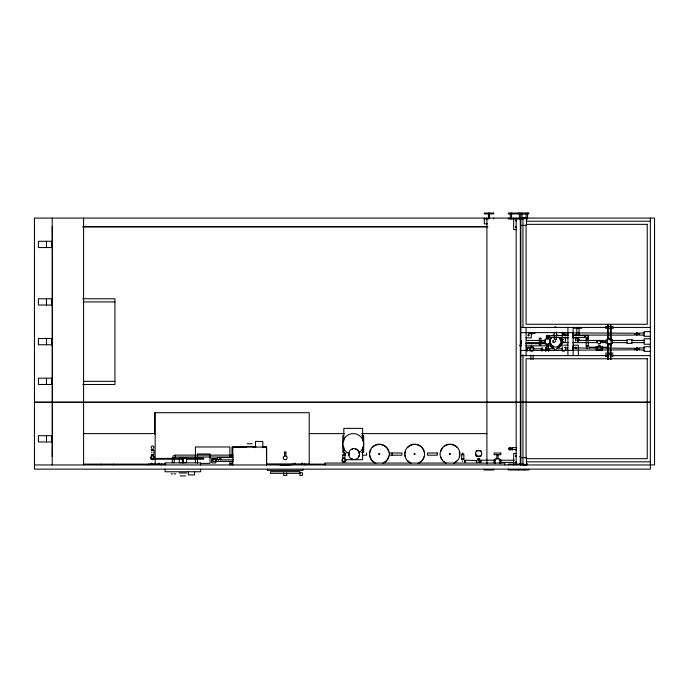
<?xml version="1.0" encoding="UTF-8"?>
<svg xmlns="http://www.w3.org/2000/svg" width="689" height="689" viewBox="0 0 689 689"><rect width="100%" height="100%" fill="white"/><g stroke="black" fill="none" stroke-linecap="round" stroke-linejoin="round"><path stroke-width="1.03" d="M181.767 459.201L181.87 458.168L181.818 459.21L152.553 459.21L152.51 458.486L203.772 458.159L203.772 459.21L186.693 459.21M220.807 459.124L220.695 459.839L233.476 459.839M600.929 341.942L600.825 342.622L600.825 340.426L578.502 340.426M605.321 341.942L605.218 342.622L605.295 340.745M464.851 462.388L465.066 460.209M480.733 462.388L480.948 460.209M544.284 342.605L544.344 341.933M564.196 335.087L564.403 332.908L562.215 333.114M565.393 350.133L565.609 347.962M589.543 347.23L589.439 348.315L589.439 347.222L596.312 347.222M596.958 342.605L597.174 340.435M216.036 459.193L215.993 461.406L233.201 461.406M476.375 460.519L464.954 460.2L464.954 462.397M512.271 449.529L516.69 449.857M529.927 348.867L529.927 350.899M549.374 335.732L568.296 335.405M549.641 340.745L549.719 342.622L549.624 341.942M575.668 339.177L575.668 340.728M584.97 335.732L572.481 335.405M634.509 333.218L572.817 332.899M634.664 349.823L572.938 350.141M638.901 333.218L644.094 332.899M639.056 349.823L644.094 350.141M568.563 332.899L562.207 333.002M548.625 336.508A1.094 1.094 0 0 1 546.98 337.455A1.094 1.094 0 0 1 546.98 335.552A1.094 1.094 0 0 1 548.625 336.508L547.522 337.593L546.429 336.508M564.584 347.601L565.66 347.161L565.807 348.307M216.036 461.311L215.993 459.107M476.452 462.397L476.495 460.286L476.375 462.078M548.857 349.521L548.702 351.08M529.23 348.307L528.902 347.084M576.262 348.307C577.348 346.782 574.135 346.782 575.229 348.307M172.801 456.385L174.067 455.343M555.902 341.158L554.43 342.364M563.171 339.823L563.671 339.41M565.66 335.887C567.211 334.268 563.378 334.268 564.928 335.887M576.107 335.887C577.658 334.268 573.834 334.268 575.375 335.887M152.054 450.02L151.244 449.908L153.862 449.908L153.862 455.128L151.244 455.128L152.054 455.016M546.429 337.274L548.625 337.274M526.758 347.773L528.782 347.687M530.857 350.822L533.045 350.822L530.935 350.865M547.944 346.472L548.625 346.567L546.747 346.489M546.162 348.203L545.49 348.109L546.584 347.997M576.926 337.799L579.036 337.756L578.355 337.86M342.803 458.228L342.726 455.007L344.922 455.007L344.922 458.271L342.726 458.271L344.836 458.228M598.483 346.197L600.36 346.119L599.68 346.222M477.873 459.175L479.742 459.107L479.07 459.201M520.531 456.678L519.937 456.816M546.747 350.227L548.625 350.305L547.944 350.201M153.475 449.995L151.244 449.908M548.298 337.274L546.747 337.274A1.094 1.094 -90 0 1 546.859 335.638A1.094 1.094 -90 0 1 548.461 335.956A1.094 1.094 -90 0 1 547.936 337.515M598.173 343.82L600.352 343.613M586.158 346.231L588.328 346.016M182.344 459.778L183.386 459.675L183.386 462.862M461.673 459.21L463.852 458.995M477.563 459.21L479.733 458.995M586.821 338.6L586.227 338.661L586.141 346.119L588.337 346.119L588.018 338.626M484.289 218.921L487.424 218.921M519.773 219.128L520.875 219.128M526.172 221.221L650.373 221.221M487.424 223.839L484.289 223.839L484.289 218.086M52.218 226.655L52.424 242.95M83.429 226.655L487.045 226.655M82.534 226.862L487.941 226.862M516.672 229.583L513.658 229.583L513.658 218.086M51.796 247.558L38.42 247.558L38.42 241.288L51.796 241.288L51.796 243.381M51.796 298.776L38.42 298.776L38.42 305.046L51.796 305.046M82.775 298.776L114.925 298.776L114.925 384.479L82.775 384.479M83.576 301.911L114.925 301.911M605.528 326.577L613.055 326.577M520.875 327.413L606.475 327.413M612.9 327.413L650.373 327.413M574.178 328.248L581.705 328.248M605.528 328.248L613.477 328.248M650.373 331.693L644.094 331.693L644.094 336.292L650.373 336.292M520.875 332.641L573.127 332.641M531.219 333.889L532.476 333.889M568.563 335.095L564.3 335.095L564.3 332.899M572.817 335.095L634.586 335.095C634.793 331.176 634.56 335.44 634.491 334.415M644.094 335.095L638.979 335.095L638.875 334.415M568.296 337.601L549.374 337.283M572.481 337.601L585.047 337.601L585.047 335.405L584.97 337.283M576.839 337.756L579.036 337.756M526.095 337.86L531.322 337.86L531.322 332.641M563.723 337.86L567.908 337.86M573.127 337.86L577.313 337.86M546.162 338.075L548.883 338.075M51.796 338.488L38.42 338.488L38.42 344.758L51.796 344.758M607.259 338.385L611.332 338.385M650.373 338.807L644.094 338.807L644.094 344.242L650.373 344.242M607.259 339.643L611.332 339.643M526.379 340.426L545.697 340.426M612.461 340.426L627.223 340.426M631.443 340.426L644.094 340.426M545.12 340.891L540.727 340.891L540.727 342.149M562.207 342.149L564.403 342.149M526.379 342.622L545.697 342.622M563.611 342.622L568.167 342.622M572.447 342.622L597.639 342.622M612.461 342.622L627.223 342.622M631.443 342.622L644.094 342.622M607.259 343.406L611.264 343.406M525.802 343.665L545.8 343.665M548.961 343.665L551.062 343.665M598.164 343.716L600.36 343.716M607.259 344.655L611.332 344.655M546.162 344.974L548.883 344.974M563.723 345.18L567.908 345.18M573.127 345.18L578.355 345.18L578.355 355.627M519.937 345.732L520.608 345.732M525.802 345.861L553.172 345.861M598.164 346.119L600.36 346.119M546.429 346.567L548.625 346.567M650.373 346.748L644.094 346.748L644.094 351.347L650.373 351.347M602.358 347.222L607.517 347.222L607.517 348.315L607.414 347.23M526.672 347.73L528.868 347.73M526.155 347.893L527.094 347.893L527.094 349.357L526.155 349.357M567.624 347.945L565.505 347.945L565.505 350.141L567.624 350.141M572.938 347.945L634.664 348.272M644.094 347.945L638.979 347.945L638.936 350.064L639.056 348.272M545.49 348.109L546.584 348.109M534.104 348.789L541.356 348.789M547.626 348.789L554.714 348.789M556.738 348.789L562.818 348.789M543.345 349.883L545.636 349.883M554.266 349.883L556.462 349.883M520.875 350.408L573.127 350.408M564.403 350.822L562.207 350.822L562.207 332.219M605.528 353.121L613.055 353.121M605.528 354.792L613.055 354.792M520.875 355.627L606.475 355.627M612.9 355.627L650.373 355.627M605.528 356.471L608.318 356.471M610.265 356.471L613.055 356.471M51.796 378.209L38.42 378.209L38.42 384.479L51.796 384.479M83.576 381.344L114.925 381.344M34.45 402.04L650.373 402.04M34.45 402.454L650.373 402.454M83.576 433.605L155.171 433.605M309.223 433.605L344.543 433.605M361.673 433.605L486.908 433.605M51.796 435.689L38.42 435.689L38.42 441.959L51.796 441.959M361.587 435.689L363.68 435.689L363.68 452.415L361.587 452.415M247.248 443.742L252.26 443.742M246.619 446.455L252.889 446.455M246.619 446.98L231.986 446.98L231.986 457.556M252.889 446.98L256.024 446.98M262.294 446.98L266.479 446.98L266.479 464.954M516.69 447.661L512.194 447.661L512.194 449.857L512.194 447.661L512.297 448.332M476.039 450.847L481.258 450.847M284.454 452.888L285.918 452.888L285.918 451.941L284.454 451.941L284.557 455.808L285.814 455.808L285.814 452.888M389.285 452.992L401.928 452.992L401.928 455.188L389.285 455.188M516.672 453.457L513.658 453.457L513.658 464.954M461.983 454.085L463.861 454.085L463.861 459.107L461.664 459.107L461.664 454.085M151.244 455.128L153.475 455.041M233.158 455.128L175.152 455.128L175.152 457.014L233.158 457.014M481.258 456.075L476.039 456.075L476.039 453.982M52.218 456.592L52.424 440.297M519.937 456.721L520.608 456.721M233.476 457.539L220.695 457.539L220.661 459.744L220.781 457.875M151.511 458.685L152.553 458.685M477.555 459.107L479.742 459.107M183.386 459.727L182.344 459.727L182.344 462.862M344.862 459.727L362.638 459.727L362.638 455.55M495.382 460.2L480.844 460.2L480.844 462.397M499.559 460.2L514.278 460.2M526.172 461.819L650.373 461.819M499.559 462.397L514.278 462.397M150.882 463.284L152.14 463.284M158.194 463.284L159.452 463.284M200.628 463.387L210.042 463.387L210.042 453.982L197.493 453.982L197.493 463.387M294.177 463.284L295.426 463.284M301.489 463.284L302.747 463.284M165.868 463.912L148.893 463.912L148.893 464.954M230.057 463.912L232.193 463.912M266.428 463.912L309.223 463.912M519.773 463.912L520.875 463.912M526.095 463.912L527.559 463.912M83.576 464.119L148.755 464.119M325.277 464.119L309.223 464.119L309.223 412.694L154.646 412.694L154.646 434.036M520.04 464.541L526.939 464.954M34.45 464.954L654.55 464.954L654.55 218.086L34.45 218.086L34.45 469.14L650.373 469.14L650.373 218.086M299.818 472.792L302.428 472.792L302.428 475.41L299.818 475.41L299.818 471.646L270.553 471.646L270.553 473.317L299.818 473.317M179.209 473.007L186.521 473.007M171.087 473.843L172.758 473.843M174.033 473.843L175.704 473.843M180.148 475.927L185.582 475.927M554.275 339.221L556.454 339.436M562.215 342.045L564.394 342.252M519.928 345.775L520.591 345.844L520.384 343.759M562.215 350.718L564.394 350.934M342.734 454.904L344.905 455.119L344.638 453M172.336 457.858L174.205 458.047M520.608 345.757L520.488 343.751M598.328 340.676L599.396 341.391M563.137 334.742L562.56 334.165M586.701 347.945L587.106 348.445M462.216 460.932L462.629 461.432M600.903 340.745L600.825 342.622M565.393 338.867L565.609 341.038M553.06 340.435L553.276 342.605M520.979 340.435L521.185 342.605M175.058 455.136L175.239 457.005M612.426 339.479L612.426 343.561M611.177 339.479L611.177 343.561M610.962 324.502L610.962 340.461M610.962 343.647L610.962 347.902M610.962 350.029L610.962 359.606M610.807 327.878L610.807 339.686M610.807 343.975L610.807 346.119M610.394 324.545L610.394 340.461M610.394 343.647L610.394 359.563M608.198 324.545L608.198 338.333M608.198 343.647L608.198 359.563M607.62 324.502L607.62 338.333M607.62 343.647L607.62 347.902M607.62 350.029L607.62 359.606M607.414 339.556L607.414 343.492M606.156 339.479L606.156 343.561M605.218 340.426L605.218 342.622M602.393 346.274L602.393 348.315M602.393 349.719L602.393 350.356M601.144 346.274L601.144 348.315M601.144 349.754L601.144 350.356M597.38 346.274L597.38 348.315M597.38 349.754L597.38 350.356M597.062 340.426L597.062 342.622M596.123 346.274L596.123 348.315M596.123 349.719L596.123 350.356M579.036 327.396L579.036 335.689M576.839 327.396L576.839 335.689M575.746 338.859L575.746 341.055M573.127 327.413L573.127 355.627M572.921 332.641L572.921 336.818M572.921 346.222L572.921 350.408M567.908 327.413L567.908 355.627M565.505 338.859L565.505 341.055M556.462 332.176L556.462 339.324L554.266 339.324L554.266 332.176M553.172 340.426L553.172 342.622M549.719 340.426L549.719 342.622M548.78 349.202L548.78 351.08M547.522 336.732L547.522 337.274M546.377 347.842L546.377 349.883M544.388 341.942L544.388 342.622M542.613 347.842L542.613 350.899M541.356 347.842L541.356 351.028M534.879 332.641L534.879 333.476L528.816 333.476L528.816 332.641M533.045 355.128L533.045 359.434M531.322 345.18L531.322 347.273M530.857 355.128L530.857 359.434M530.022 348.005L529.962 350.899M528.713 469.14L528.713 469.976L508.327 469.976L508.327 469.14M527.559 213.073L527.559 219.128L526.095 219.128L526.095 213.073M526.939 218.086L520.04 218.086M526.517 218.086L526.517 225.406L520.453 225.406L520.453 219.128M526.517 464.954L526.517 457.642L520.453 457.642L520.453 463.912M526.095 327.413L526.095 355.627M524.01 213.073L524.01 213.909M524.01 218.086L524.01 218.921L508.327 218.921L508.327 218.086M524.01 464.954L524.01 464.119L508.327 464.119L508.327 464.954M524.01 469.14L524.01 469.976M522.96 218.086L522.96 327.413M522.96 354.689L522.96 464.954M522.021 213.073L522.021 218.921M521.082 340.426L521.082 342.622M520.875 219.154L520.875 464.954M520.772 213.073L520.772 218.921M520.35 218.086L520.35 464.954M519.411 213.073L519.411 219.128M518.257 213.073L518.257 213.909M518.257 469.14L518.257 469.976M516.173 218.086L516.173 464.954M511.574 213.073L511.574 218.921M510.316 213.073L510.316 218.921M504.779 464.954L504.779 463.077L325.01 463.077L325.01 464.954M500.912 459.942L500.912 462.655M499.861 463.706L499.861 458.891L495.055 458.891L495.055 463.706M498.087 458.891L498.087 454.507L496.838 454.507L496.838 458.891M494.013 459.942L494.013 462.655M493.694 218.086L493.694 218.921M493.694 469.14L493.694 469.976L484.289 469.976L484.289 469.14M489.517 213.073L489.517 218.921M488.475 213.073L488.475 218.921M486.908 218.086L486.908 463.886M462.758 452.992L462.758 455.102M392.11 452.992L392.11 455.188M366.608 452.992L366.608 455.188L362.423 455.188L362.423 452.992M362.638 440.917L362.638 428.377L343.82 428.377L343.82 440.917M362.638 447.187L362.638 453.457M348.841 452.992L348.841 455.188M345.706 452.992L345.706 455.188M344.741 452.992L344.741 455.188M343.82 447.187L343.82 453.457M342.777 435.689L342.777 452.415M304.727 463.912L304.727 464.954M302.953 469.14L302.953 470.389L267.418 470.389L267.418 469.14M292.188 463.912L292.188 464.954M290.413 464.954L279.958 464.954M286.753 472.792L286.753 475.41L283.618 475.41L283.618 472.792M266.686 464.954L266.686 447.083L232.822 447.083L232.822 464.954M262.819 447.712L262.819 441.442L255.507 441.442L255.507 447.712M231.986 461.785L231.986 464.954M229.893 457.556L229.893 446.98L195.409 446.98L195.409 462.844M229.893 461.785L229.893 464.954M200.628 464.954L200.628 462.862L165.093 462.862L165.093 464.954M200.628 469.14L200.628 471.75L165.093 471.75L165.093 469.14M194.599 471.75L194.599 474.885L188.33 474.885L188.33 471.75M161.441 463.912L161.441 464.954M155.171 412.694L155.171 464.119M151.821 451.941L151.821 452.888M113.676 464.119L113.676 464.954M101.128 464.119L101.128 464.954M83.576 218.086L83.576 464.954M52.424 245.999L52.424 299.801M52.424 305.098L52.424 338.411M52.424 343.768L52.424 378.158M52.424 384.531L52.424 437.257M52.218 218.086L52.218 464.954M51.692 241.288L51.692 247.558M51.692 298.776L51.692 305.046M51.692 338.488L51.692 344.758M51.692 378.209L51.692 384.479M51.692 435.689L51.692 441.959M46.473 241.288L46.473 247.558M46.473 298.776L46.473 305.046M46.473 338.488L46.473 344.758M46.473 378.209L46.473 384.479M46.473 435.689L46.473 441.959M636.782 332.899A1.094 1.094 90 0 0 636.016 333.218A1.094 1.094 -90 0 1 637.644 333.33A1.094 1.094 0 0 1 637.334 334.949A1.094 1.094 0 0 1 635.766 334.415A1.094 1.094 90 0 0 636.782 335.095M635.766 334.415A1.094 1.094 -90 0 0 637.325 334.949A1.094 1.094 -90 0 0 637.644 333.33A1.094 1.094 0 0 0 636.007 333.218M636.782 350.141A1.094 1.094 90 0 0 637.549 349.823A1.094 1.094 -90 0 1 636.007 349.823A1.094 1.094 0 0 1 636.007 348.272A1.094 1.094 0 0 1 637.558 348.272A1.094 1.094 90 0 0 636.782 347.954M637.549 348.272A1.094 1.094 -90 0 0 636.007 348.272A1.094 1.094 -90 0 0 636.007 349.823A1.094 1.094 0 0 0 637.558 349.823M530.986 350.305A1.938 1.938 0 0 1 530.47 347.385A1.938 1.938 0 0 1 533.432 347.385A1.938 1.938 0 0 1 532.916 350.305M530.943 349.047A1.094 1.094 0 0 1 531.951 347.532A1.094 1.094 0 0 1 532.959 349.047M600.705 349.754A2.041 2.041 0 0 1 597.819 349.754M597.819 346.877A2.041 2.041 0 0 1 600.705 346.877M600.067 349.719A1.619 1.619 0 0 1 598.448 349.719M598.448 346.911A1.619 1.619 0 0 1 600.067 346.911M547.944 347.092A1.094 1.094 0 0 1 548.478 348.651A1.094 1.094 0 0 1 546.859 348.978A1.094 1.094 0 0 1 546.747 347.334M555.36 339.324A2.196 2.196 0 0 1 555.196 340.168M554.352 327.516A1.094 1.094 0 0 1 556.376 327.516M510.773 449.529A1.094 1.094 -90 0 1 509.137 449.426A1.094 1.094 -90 0 1 509.455 447.807A1.094 1.094 0 0 1 511.014 448.332A1.094 1.094 -90 0 0 509.455 447.807A1.094 1.094 0 0 0 509.128 449.426A1.094 1.094 0 0 0 510.782 449.529M561.294 338.101A6.847 6.847 0 0 1 557.134 348.134M553.594 348.134A6.847 6.847 0 0 1 550.52 346.36M551.941 335.595A6.847 6.847 0 0 1 553.594 334.906M557.134 334.906A6.847 6.847 0 0 1 558.788 335.595M561.776 343.243A6.64 6.64 0 0 1 557.082 347.928M553.646 347.928A6.64 6.64 0 0 1 550.666 346.214M561.113 338.204A6.64 6.64 0 0 1 561.776 339.806M559.279 337.601A5.538 5.538 0 0 1 558.133 346.317A5.538 5.538 0 0 1 550.011 342.958M550.011 340.09A5.538 5.538 0 0 1 551.45 337.601M559.89 344.138A5.228 5.228 0 0 1 559.055 345.215M552.75 346.05A5.228 5.228 0 0 1 550.313 342.872M550.313 340.168A5.228 5.228 0 0 1 551.665 337.825M559.055 337.825A5.228 5.228 0 0 1 560.407 340.168M181.818 458.685A1.042 1.042 0 0 1 182.861 459.727M219.446 459.124A1.145 1.145 -90 0 1 217.827 459.675A1.145 1.145 0 0 1 217.491 457.987A1.145 1.145 0 0 1 219.214 457.875A1.145 1.145 -90 0 0 217.491 457.987A1.145 1.145 -90 0 0 217.827 459.675A1.145 1.145 0 0 0 219.464 459.124M348.005 453.104A10.456 10.456 0 0 1 345.223 437.334A10.456 10.456 0 0 1 361.234 437.334A10.456 10.456 0 0 1 358.452 453.104M603.021 342.614A1.094 1.094 90 0 0 604.029 341.942A1.094 1.094 -90 0 1 602.47 342.467A1.094 1.094 0 0 1 602.152 340.857A1.094 1.094 0 0 1 603.797 340.745M604.038 341.942A1.094 1.094 0 0 1 602.47 342.467A1.094 1.094 -90 0 1 602.152 340.857A1.094 1.094 -90 0 1 603.788 340.745A1.094 1.094 90 0 0 603.021 340.426M345.189 459.098A1.938 1.938 0 0 1 345.06 461.94A1.938 1.938 0 0 1 342.235 461.57A1.938 1.938 0 0 1 342.855 458.788M344.836 460.037A1.094 1.094 0 0 1 343.82 461.561A1.094 1.094 0 0 1 342.812 460.037M527.352 350.899A1.094 1.094 0 0 1 527.352 348.867M527.352 350.89A1.094 1.094 -90 0 1 527.352 348.875M359.107 455.438A5.228 5.228 0 0 1 358.59 456.695M352.708 459.132A5.228 5.228 0 0 1 351.45 458.616M349.013 455.438A5.228 5.228 0 0 1 349.013 452.733M351.45 449.564A5.228 5.228 0 0 1 352.708 449.039M355.412 449.039A5.228 5.228 0 0 1 359.107 452.733M446.618 463.421A9.93 9.93 0 0 1 442.045 448.16A9.93 9.93 0 0 1 457.978 448.16A9.93 9.93 0 0 1 453.405 463.421M459.589 454.921A9.612 9.612 0 0 1 459.296 456.574M456.807 460.889A9.612 9.612 0 0 1 454.818 462.414M445.206 462.414A9.612 9.612 0 0 1 443.828 461.449M442.648 460.269A9.612 9.612 0 0 1 441.683 458.891M441.296 458.151A9.612 9.612 0 0 1 440.719 456.574M440.719 451.596A9.612 9.612 0 0 1 441.296 450.02M441.683 449.28A9.612 9.612 0 0 1 442.648 447.902M443.828 446.722A9.612 9.612 0 0 1 445.206 445.757M445.947 445.37A9.612 9.612 0 0 1 452.501 444.801M453.293 445.051A9.612 9.612 0 0 1 456.807 447.29M459.296 451.596A9.612 9.612 0 0 1 459.589 453.25M411.29 463.421A9.93 9.93 0 0 1 406.717 448.16A9.93 9.93 0 0 1 422.65 448.16A9.93 9.93 0 0 1 418.077 463.421M423.968 456.574A9.612 9.612 0 0 1 423.399 458.151M423.012 458.891A9.612 9.612 0 0 1 422.047 460.269M420.867 461.449A9.612 9.612 0 0 1 419.489 462.414M409.877 462.414A9.612 9.612 0 0 1 407.888 460.889M405.399 456.574A9.612 9.612 0 0 1 405.106 454.921M405.106 453.25A9.612 9.612 0 0 1 405.399 451.596M407.888 447.29A9.612 9.612 0 0 1 411.393 445.051M412.194 444.801A9.612 9.612 0 0 1 418.748 445.37M419.489 445.757A9.612 9.612 0 0 1 420.867 446.722M422.047 447.902A9.612 9.612 0 0 1 423.012 449.28M423.399 450.02A9.612 9.612 0 0 1 423.968 451.596M375.961 463.421A9.93 9.93 0 0 1 371.388 448.16A9.93 9.93 0 0 1 387.321 448.16A9.93 9.93 0 0 1 382.748 463.421M388.648 456.574A9.612 9.612 0 0 1 384.161 462.414M374.549 462.414A9.612 9.612 0 0 1 369.778 454.921M369.778 453.25A9.612 9.612 0 0 1 371.026 449.28M372.56 447.29A9.612 9.612 0 0 1 383.42 445.37M384.161 445.757A9.612 9.612 0 0 1 387.235 448.573M387.683 449.28A9.612 9.612 0 0 1 388.648 451.596M153.518 456.066A1.938 1.938 0 0 1 153.923 459.115A1.938 1.938 0 0 1 150.882 458.71A1.938 1.938 0 0 1 152.054 455.877M152.054 448.496A1.309 1.309 0 0 1 151.425 446.636A1.309 1.309 0 0 1 153.354 446.257A1.309 1.309 0 0 1 153.475 448.22M153.475 456.816A1.309 1.309 0 0 1 153.354 458.779A1.309 1.309 0 0 1 151.425 458.4A1.309 1.309 0 0 1 152.054 456.54M152.605 458.685C152.562 460.114 152.545 457.212 152.605 458.685M549.564 336.508C549.434 339.608 549.434 333.398 549.564 336.508M634.491 348.625C634.517 352.372 634.741 346.713 634.491 348.625M639.082 333.993C638.961 337.102 638.961 330.892 639.082 333.993M378.752 453.922C379.518 456.316 380.612 452.234 378.752 453.922M414.08 453.922C414.847 456.316 415.941 452.234 414.08 453.922M449.4 453.922C450.175 456.316 451.269 452.234 449.4 453.922M515.665 220.566C516.302 222.564 517.215 219.154 515.665 220.566M515.665 226.836C516.302 228.834 517.215 225.424 515.665 226.836M528.007 335.061C528.902 337.851 530.177 333.088 528.007 335.061M515.665 455.937C516.302 457.935 517.215 454.525 515.665 455.937M515.665 462.207C516.302 464.205 517.215 460.803 515.665 462.207M151.029 458.486C151.399 460.536 152.743 457.298 151.029 458.486C151.399 460.536 152.734 457.307 151.029 458.486M586.227 338.661L588.337 338.695L586.141 338.695M493.694 213.073L484.289 213.073L484.289 213.909L493.694 213.909L493.694 213.073M528.713 213.073L508.327 213.073L508.327 213.909L528.713 213.909L528.713 213.073M647.238 224.356L526.095 224.356L526.095 324.278L647.238 324.278L647.238 224.356M540.943 338.178L539.272 338.178L539.272 344.862L540.943 344.862L540.943 338.178M549.925 339.117L545.12 339.117L545.12 343.923L549.925 343.923L549.925 339.117M631.977 339.694L626.956 339.694L626.956 343.355L631.977 343.355L631.977 339.694M647.238 358.762L526.095 358.762L526.095 458.685L647.238 458.685L647.238 358.762M437.257 452.992L427.438 452.992L427.438 455.188L437.257 455.188L437.257 452.992M500.808 453.043L494.116 453.043L494.116 454.714L500.808 454.714L500.808 453.043M174.214 457.952L172.328 457.952L172.328 462.655L174.214 462.655L174.214 457.952M186.624 457.952L179.312 457.952L179.312 462.655L186.624 462.655L186.624 457.952M215.786 458.685L211.609 458.685L211.609 462.862L215.786 462.862L215.786 458.685M578.708 339.177A1.094 1.094 -90 0 0 577.167 339.177A1.094 1.094 0 0 1 578.717 339.177A1.094 1.094 0 0 1 578.717 340.728A1.094 1.094 0 0 1 577.167 340.728A1.094 1.094 -90 0 0 578.708 340.728A1.094 1.094 -90 0 0 578.708 339.177M521.082 343.751A1.094 1.094 0 0 0 521.082 345.775A1.094 1.094 -90 0 1 521.082 343.751M588.018 335.732A1.094 1.094 0 0 0 586.468 335.732A1.094 1.094 90 0 1 587.243 335.405A1.094 1.094 -90 0 1 588.328 336.508A1.094 1.094 -90 0 1 587.243 337.601A1.094 1.094 90 0 1 586.477 337.283A1.094 1.094 0 0 0 588.018 337.283A1.094 1.094 0 0 0 588.018 335.732M546.584 349.202A1.094 1.094 -90 0 0 545.817 351.071A1.094 1.094 0 0 1 546.584 349.202M212.548 460.252A1.145 1.145 -90 0 0 214.133 461.311A1.145 1.145 0 0 1 212.548 460.252A1.145 1.145 -90 0 1 214.133 459.193A1.145 1.145 0 0 0 212.548 460.252M479.423 460.519A1.094 1.094 0 0 0 477.873 460.519A1.094 1.094 90 0 1 478.648 460.2A1.094 1.094 -90 0 1 479.733 461.294A1.094 1.094 -90 0 1 478.648 462.397A1.094 1.094 90 0 1 477.882 462.069A1.094 1.094 0 0 0 479.423 462.078A1.094 1.094 0 0 0 479.423 460.519M528.773 343.088A1.094 1.094 -90 0 0 528.773 342.252A1.094 1.094 0 0 1 528.782 343.096M477.081 456.178A3.135 3.135 0 0 0 481.783 453.457A3.135 3.135 0 0 0 477.081 450.744A3.135 3.135 0 0 0 477.081 456.178M351.295 458.883A5.538 5.538 0 0 0 359.606 454.085A5.538 5.538 0 0 0 351.295 449.288A5.538 5.538 0 0 0 351.295 458.883M284.221 459.417A1.938 1.938 0 0 0 287.124 457.746A1.938 1.938 0 0 0 284.221 456.066A1.938 1.938 0 0 0 284.221 459.417"/></g></svg>
